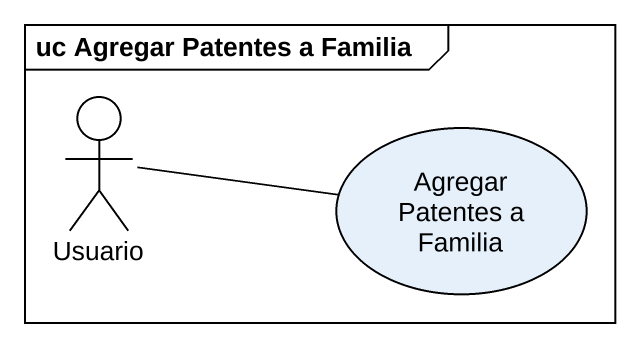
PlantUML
@startuml
mainframe uc Agregar Patentes a Familia
actor Usuario
usecase "Agregar Patentes a Familia" as Agregar_Patentes_a_Familia
Usuario -right- Agregar_Patentes_a_Familia
@enduml
